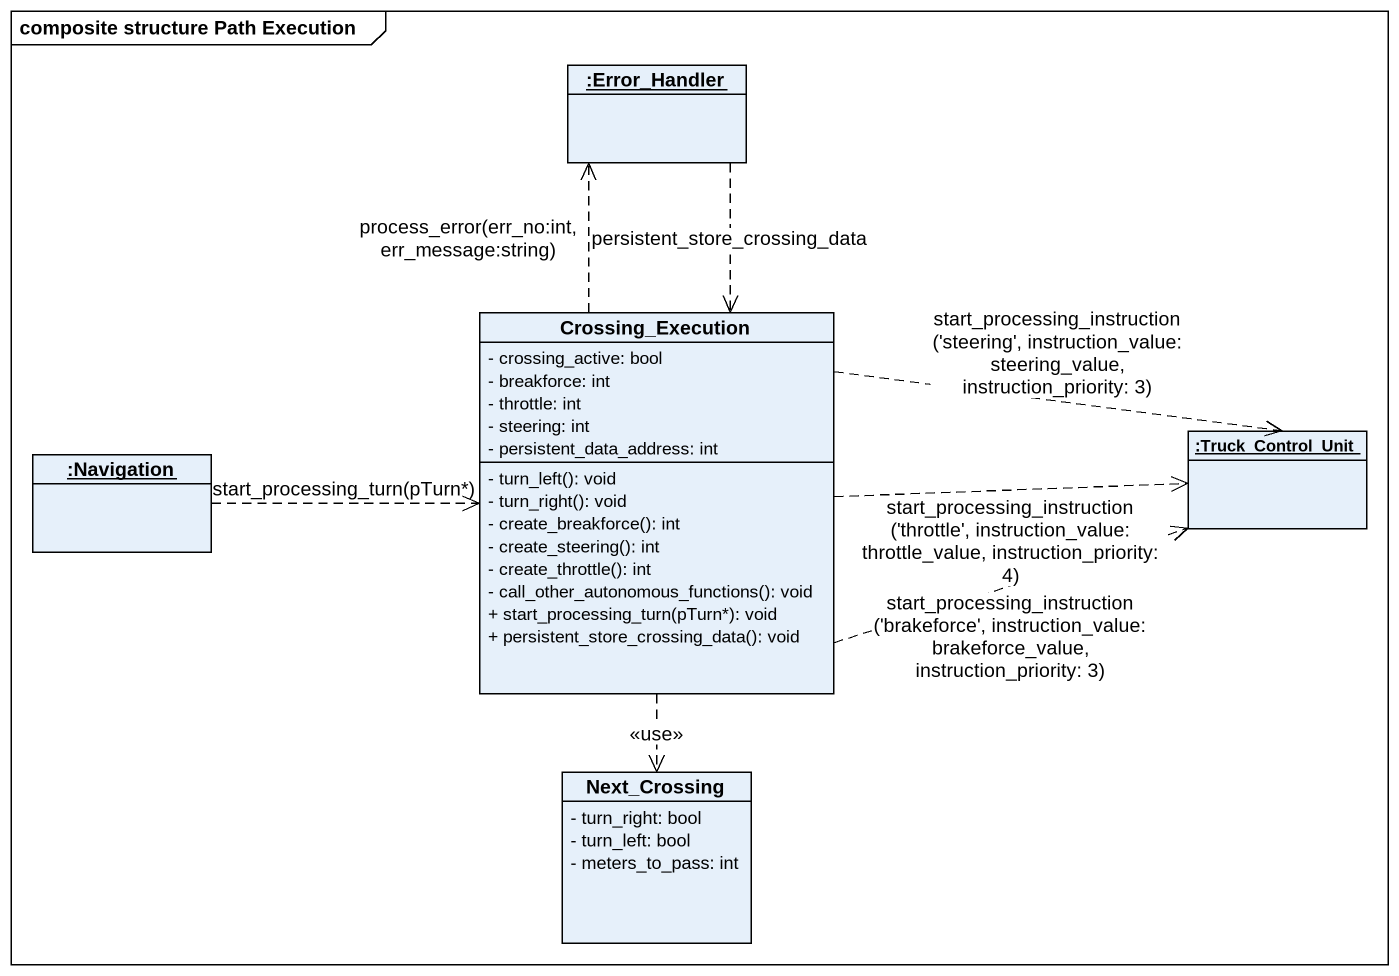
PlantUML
@startuml
mainframe composite structure Path Execution
hide circle
hide empty members
skinparam classAttributeIconSize 0
object ":Error_Handler" as Error_Handler
class Crossing_Execution {
  - crossing_active: bool
  - breakforce: int
  - throttle: int
  - steering: int
  - persistent_data_address: int
  - turn_left(): void
  - turn_right(): void
  - create_breakforce(): int
  - create_steering(): int
  - create_throttle(): int
  - call_other_autonomous_functions(): void
  + start_processing_turn(pTurn*): void
  + persistent_store_crossing_data(): void
}
object ":Navigation" as Navigation
object ":Truck_Control_Unit" as Truck_Control_Unit
class Next_Crossing {
  - turn_right: bool
  - turn_left: bool
  - meters_to_pass: int
}
Error_Handler ..> Crossing_Execution : persistent_store_crossing_data
Crossing_Execution .up.> Error_Handler : process_error(err_no:int, err_message:string)
Crossing_Execution .right.> Truck_Control_Unit : start_processing_instruction ('steering', instruction_value: steering_value, instruction_priority: 3)
Crossing_Execution .right.> Truck_Control_Unit : start_processing_instruction ('brakeforce', instruction_value: brakeforce_value, instruction_priority: 3)
Crossing_Execution .right.> Truck_Control_Unit : start_processing_instruction ('throttle', instruction_value: throttle_value, instruction_priority: 4)
Crossing_Execution ..> Next_Crossing : <<use>>
Navigation .right.> Crossing_Execution : start_processing_turn(pTurn*)
@enduml
